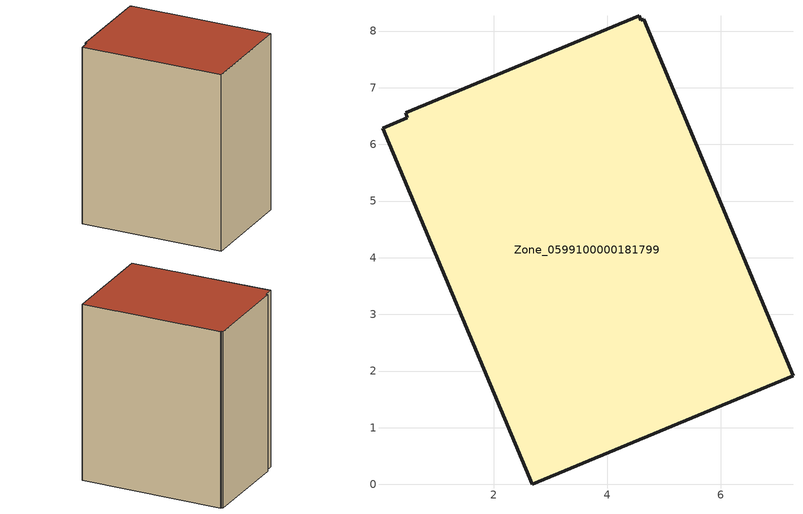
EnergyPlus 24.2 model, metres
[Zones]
Zone_0599100000181799
 floor ground (C_G): 4.57,8.27 4.59,8.19 4.64,8.21 7.28,1.92 2.68,0 0.03,6.29 0.47,6.47 0.44,6.55 z0
 wall outside (C_F): 4.57,8.27 0.44,6.55 0.47,6.47 0.03,6.29 2.68,0 7.28,1.92 4.64,8.21 4.59,8.19 4.57,8.27 z0:8.53
 roof outside (C_R): 4.59,8.19 4.57,8.27 0.44,6.55 0.47,6.47 0.03,6.29 2.68,0 7.28,1.92 4.64,8.21 z8.53
[BUILDING]
Pand.0599100000181799: North Axis=0; Terrain=City; Loads Convergence Tolerance Value=0.04; Temperature Convergence Tolerance Value=0.4; Solar Distribution=FullExterior; Maximum Number of Warmup Days=25; Minimum Number of Warmup Days=1
[Site:Location]
Rotterdam.The.Hague.AP_ZH_NLD Design_Conditions: Latitude=51.96; Longitude=4.45; Time Zone=1; Elevation=-4.5
[SITE:GROUNDTEMPERATURE:BUILDINGSURFACE]
18, 18, 18, 18, 18, 18, 18, 18, 18, 18, 18, 18
[MATERIAL] Thermal Absorptance=0.9; Solar Absorptance=0.7; Visible Absorptance=0.7
Name | Roughness | Thickness | Conductivity | Density | Specific Heat
G.TI.1946 | MediumSmooth | 0.15 | 1 | 540 | 1210
F.TI.1946 | Rough | 0.3 | 0.857143 | 1920 | 840
R.TI.1946 | MediumRough | 0.2 | 0.1 | 1500 | 1000
[CONSTRUCTION]
C_G: G.TI.1946
C_F: F.TI.1946
C_R: R.TI.1946
[ZONE]
Zone_0599100000181799: Type=1; Multiplier=1; Ceiling Height=Autocalculate; Volume=Autocalculate; Floor Area=autocalculate; Part of Total Floor Area=Yes
[ZONEINFILTRATION:DESIGNFLOWRATE]
Infil_Zone_0599100000181799: Zone or ZoneList or Space or SpaceList=Zone_0599100000181799; Schedule=AlwaysOn; Design Flow Rate Calculation Method=Flow/Area; Flow Rate per Floor Area=0.003; Constant Term Coefficient=1; Temperature Term Coefficient=0; Velocity Term Coefficient=0; Velocity Squared Term Coefficient=0
[HVACTEMPLATE:ZONE:IDEALLOADSAIRSYSTEM]
Zone_0599100000181799: Maximum Heating Supply Air Temperature=50; Minimum Cooling Supply Air Temperature=13; Maximum Heating Supply Air Humidity Ratio=0.0156; Minimum Cooling Supply Air Humidity Ratio=0.0077; Heating Limit=NoLimit; Cooling Limit=NoLimit; Dehumidification Control Type=ConstantSensibleHeatRatio; Cooling Sensible Heat Ratio=0.7; Dehumidification Setpoint=60; Humidification Control Type=None; Humidification Setpoint=30; Outdoor Air Method=None; Outdoor Air Flow Rate per Person=0.00944; Outdoor Air Flow Rate per Zone Floor Area=0; Outdoor Air Flow Rate per Zone=0; Demand Controlled Ventilation Type=None; Outdoor Air Economizer Type=NoEconomizer; Heat Recovery Type=None; Sensible Heat Recovery Effectiveness=0.7; Latent Heat Recovery Effectiveness=0.65
[ZONECONTROL:THERMOSTAT]
ThermostatControl_Zone_0599100000181799: Zone or ZoneList=Zone_0599100000181799; Control Type Schedule=DualSetpointControlType; Control 1=Thermostat_Zone_0599100000181799; Temperature Difference Between Cutout And Setpoint=0
[THERMOSTATSETPOINT:DUALSETPOINT]
Thermostat_Zone_0599100000181799: Heating Setpoint Temperature Schedule=HeatingSetpoint_Zone_0599100000181799; Cooling Setpoint Temperature Schedule=CoolingSetpoint_Zone_0599100000181799
[SCHEDULE:COMPACT]
HeatingSetpoint_Zone_0599100000181799: Through: 12/31, For: AllDays, Until: 24:00, 21
CoolingSetpoint_Zone_0599100000181799: Through: 12/31, For: AllDays, Until: 24:00, 24
DualSetpointControlType: Through: 12/31, For: AllDays, Until: 24:00, 4
AlwaysOn: Through: 12/31, For: AllDays, Until: 24:00, 1
